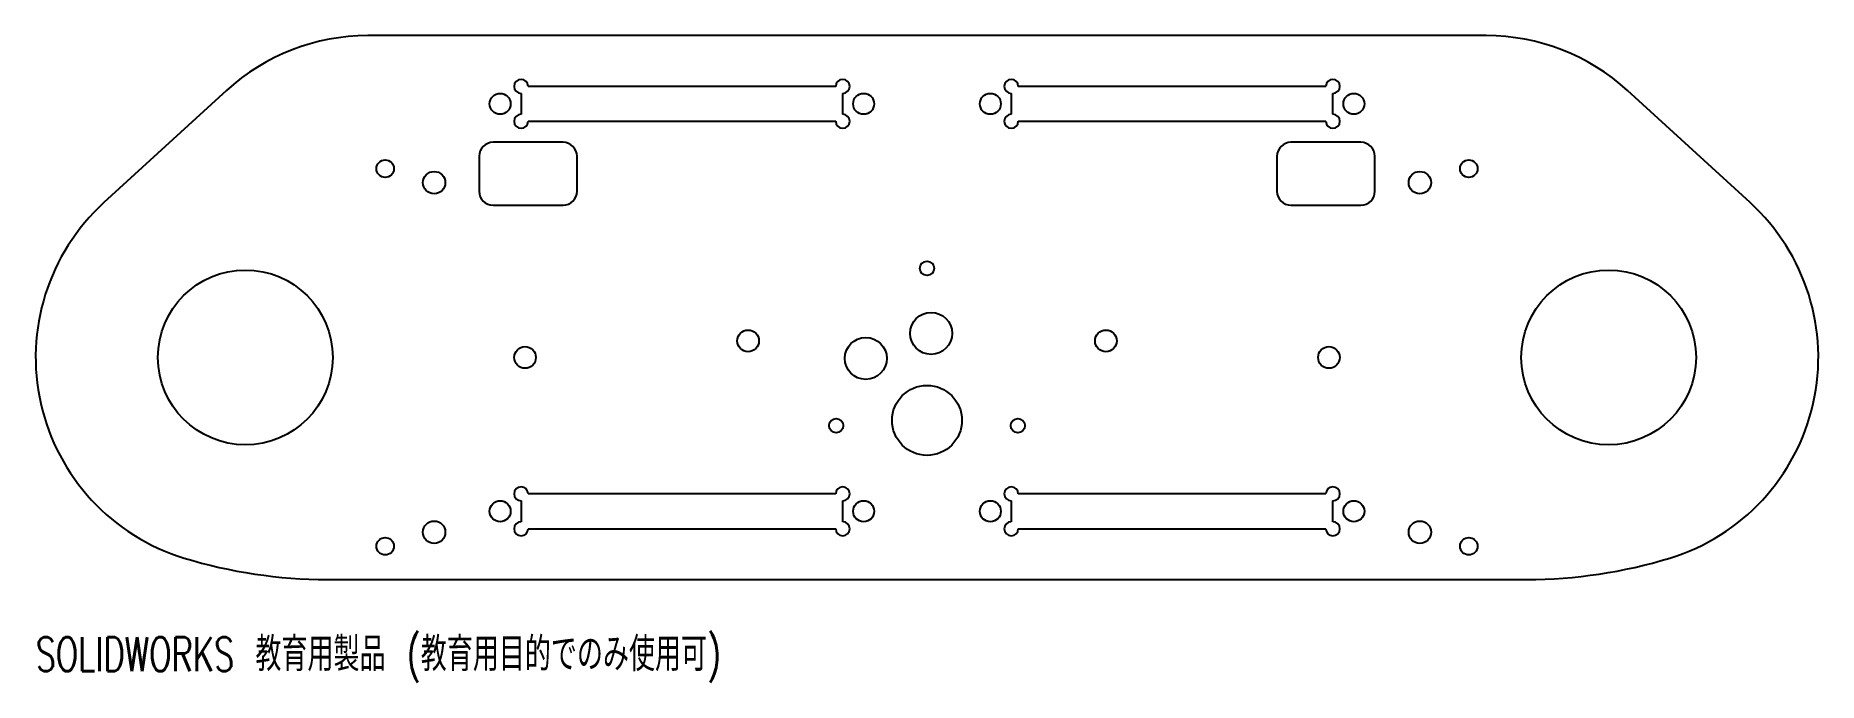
# Model space of a CAD drawing. Header units: millimetres. Extents: x -128 to 127, y -46 to 46.
import ezdxf

# ---------------------------------------------------------------- set-up
doc = ezdxf.new("R2010")
doc.units = ezdxf.units.MM
doc.styles.add('SLDTEXTSTYLE0', font='TXT', dxfattribs={"width": 0.7, "bigfont": 'bigfont'})

msp = doc.modelspace()

# ---------------------------------------------------------------- linework, layer by layer
at = {"color": 7, "linetype": 'Continuous', "lineweight": 25}
for p, q in [((80, 46.02), (-80, 46.02)), ((-13.06, 38.77), (-57.06, 38.77)), ((57.06, 38.77), (13.06, 38.77)), ((-100.18, 38.19), (-117.74, 22.15)), ((-58.06, 37.77), (-58.06, 34.77)), ((-12.06, 34.77), (-12.06, 37.77)), ((12.06, 37.77), (12.06, 34.77)), ((58.06, 34.77), (58.06, 37.77)), ((117.74, 22.15), (100.18, 38.19)), ((-57.06, 33.77), (-13.06, 33.77)), ((13.06, 33.77), (57.06, 33.77)), ((-52.06, 30.77), (-62.06, 30.77)), ((62.06, 30.77), (52.06, 30.77)), ((-64.06, 28.77), (-64.06, 23.77)), ((-50.06, 23.77), (-50.06, 28.77)), ((50.06, 28.77), (50.06, 23.77)), ((64.06, 23.77), (64.06, 28.77)), ((-62.06, 21.77), (-52.06, 21.77)), ((52.06, 21.77), (62.06, 21.77)), ((-13.06, -19.5), (-57.06, -19.5)), ((57.06, -19.5), (13.06, -19.5)), ((-58.06, -20.5), (-58.06, -23.5)), ((-12.06, -23.5), (-12.06, -20.5)), ((12.06, -20.5), (12.06, -23.5)), ((58.06, -23.5), (58.06, -20.5)), ((-57.06, -24.5), (-13.06, -24.5)), ((13.06, -24.5), (57.06, -24.5)), ((-85.8, -31.75), (85.8, -31.75))]:
    msp.add_line(p, q, dxfattribs=at)
for centre, radius in [((-61.06, 36.27), 1.5), ((-9.06, 36.27), 1.5), ((9.06, 36.27), 1.5), ((61.06, 36.27), 1.5), ((-77.5, 27), 1.25), ((77.5, 27), 1.25), ((-70.5, 25), 1.6), ((70.5, 25), 1.6), ((0, 12.75), 1.02), ((-97.5, 0), 12.5), ((97.5, 0), 12.5), ((0.59, 3.44), 3), ((-25.59, 2.37), 1.55), ((-8.75, -0.14), 3), ((25.59, 2.37), 1.55), ((-57.5, 0), 1.55), ((57.5, 0), 1.55), ((0, -9), 5), ((-12.99, -9.75), 1.02), ((12.99, -9.75), 1.02), ((-61.06, -22), 1.5), ((-9.06, -22), 1.5), ((9.06, -22), 1.5), ((61.06, -22), 1.5), ((-70.5, -25), 1.6), ((70.5, -25), 1.6), ((-77.5, -27), 1.25), ((77.5, -27), 1.25)]:
    msp.add_circle(centre, radius, dxfattribs=at)
for centre, radius, start, end in [((-80, 16.1), 29.92, 90, 132.4213), ((80, 16.1), 29.92, 47.5787, 90), ((-58.06, 38.77), 1, 0, 270), ((-12.06, 38.77), 1, 270, 180), ((12.06, 38.77), 1, 0, 270), ((58.06, 38.77), 1, 270, 180), ((-58.06, 33.77), 1, 90, 0), ((-12.06, 33.77), 1, 180, 90), ((12.06, 33.77), 1, 90, 0), ((58.06, 33.77), 1, 180, 90), ((-62.06, 28.77), 2, 90, 180), ((-52.06, 28.77), 2, 0, 90), ((52.06, 28.77), 2, 90, 180), ((62.06, 28.77), 2, 0, 90), ((-62.06, 23.77), 2, 180, 270), ((-52.06, 23.77), 2, 270, 0), ((52.06, 23.77), 2, 180, 270), ((62.06, 23.77), 2, 270, 0), ((-97.5, 0), 30, 132.4213, 252.9893), ((97.5, 0), 30, 287.0107, 47.5787), ((-58.06, -19.5), 1, 0, 270), ((-12.06, -19.5), 1, 270, 180), ((12.06, -19.5), 1, 0, 270), ((58.06, -19.5), 1, 270, 180), ((-58.06, -24.5), 1, 90, 0), ((-12.06, -24.5), 1, 180, 90), ((12.06, -24.5), 1, 90, 0), ((58.06, -24.5), 1, 180, 90), ((-85.8, 38.25), 70, 252.9893, 270), ((85.8, 38.25), 70, 270, 287.0107)]:
    msp.add_arc(centre, radius, start, end, dxfattribs=at)

# ---------------------------------------------------------------- texts
at = {"color": 7, "linetype": 'Continuous', "insert": (-127.5, -40.02), "char_height": 4.8336, "attachment_point": 1, "style": 'SLDTEXTSTYLE0'}
msp.add_mtext('SOLIDWORKS 教育用製品 (教育用目的でのみ使用可)', dxfattribs=at)

doc.saveas('drawing.dxf')
